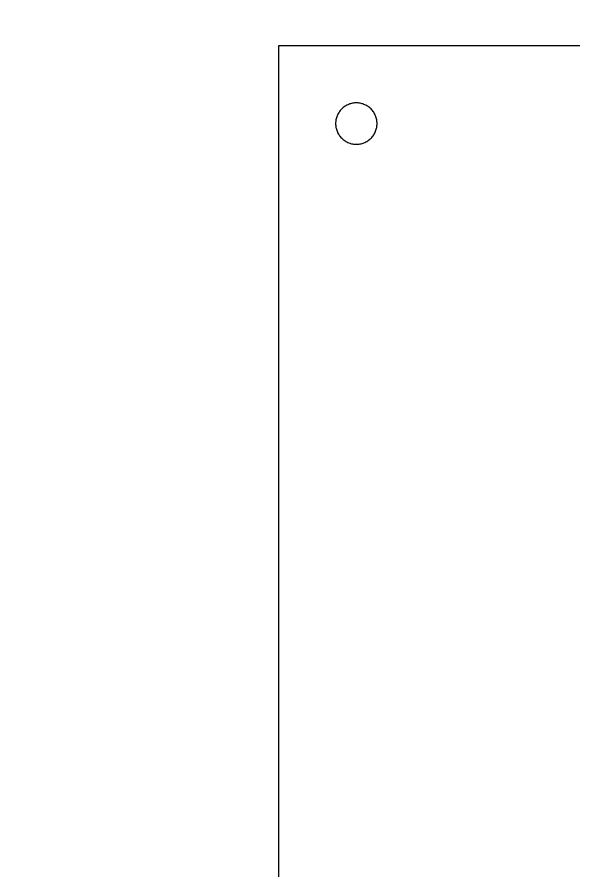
# Model space of a CAD drawing. Header units: millimetres. Extents: x -400 to 400, y -2300 to 700.
# Drawn here: x -185 to -77.5, y -24.9 to 140.1 of the extents above; entities that cross this region are included whole.
import ezdxf

# ---------------------------------------------------------------- set-up
doc = ezdxf.new("R2010")
doc.units = ezdxf.units.MM
doc.layers.add('embase béton 40kg$Ø800', color=7, linetype='Continuous', true_color=0xcee0cb)
doc.layers.add('platine acier 5mm', color=7, linetype='Continuous', true_color=0xc6cef0)

msp = doc.modelspace()

# ---------------------------------------------------------------- linework, layer by layer
at = {"layer": 'embase béton 40kg$Ø800'}
for points in [[(400, 0), (400, 400), (0, 400), (-400, 400), (-400, 0), (-400, -400), (0, -400), (400, -400), (400, 0)], [(400, 0, 32), (400, 400, 32), (0, 400, 32), (-400, 400, 32), (-400, 0, 32), (-400, -400, 32), (0, -400, 32), (400, -400, 32), (400, 0, 32)]]:
    msp.add_rational_spline(points, [1, 0.707106781187, 1, 0.707106781187, 1, 0.707106781187, 1, 0.707106781187, 1], degree=2, knots=[0, 0, 0, 628.318531, 628.318531, 1256.637061, 1256.637061, 1884.955592, 1884.955592, 2513.274123, 2513.274123, 2513.274123], dxfattribs=at)
at = {"layer": 'platine acier 5mm'}
for points in [[(134.5, 134.5, 32), (0, 134.5, 32), (-134.5, 134.5, 32)], [(-134.5, 134.5, 32), (-134.5, 134.5, 34.5), (-134.5, 134.5, 37)], [(134.5, 134.5, 37), (0, 134.5, 37), (-134.5, 134.5, 37)], [(-134.5, 134.5, 32), (-134.5, 0, 32), (-134.5, -134.5, 32)], [(-134.5, 134.5, 37), (-134.5, 0, 37), (-134.5, -134.5, 37)], [(-115.5, 119.5, 32), (-115.5, 119.5, 34.5), (-115.5, 119.5, 37)]]:
    msp.add_open_spline(points, degree=2, dxfattribs=at)
for points in [[(-115.5, 119.5, 32), (-115.5, 115.5, 32), (-119.5, 115.5, 32), (-123.5, 115.5, 32), (-123.5, 119.5, 32), (-123.5, 123.5, 32), (-119.5, 123.5, 32), (-115.5, 123.5, 32), (-115.5, 119.5, 32)], [(-115.5, 119.5, 37), (-115.5, 115.5, 37), (-119.5, 115.5, 37), (-123.5, 115.5, 37), (-123.5, 119.5, 37), (-123.5, 123.5, 37), (-119.5, 123.5, 37), (-115.5, 123.5, 37), (-115.5, 119.5, 37)]]:
    msp.add_rational_spline(points, [1, 0.707106781187, 1, 0.707106781187, 1, 0.707106781187, 1, 0.707106781187, 1], degree=2, knots=[334.265482, 334.265482, 334.265482, 340.548668, 340.548668, 346.831853, 346.831853, 353.115038, 353.115038, 359.398224, 359.398224, 359.398224], dxfattribs=at)

doc.saveas('drawing.dxf')
